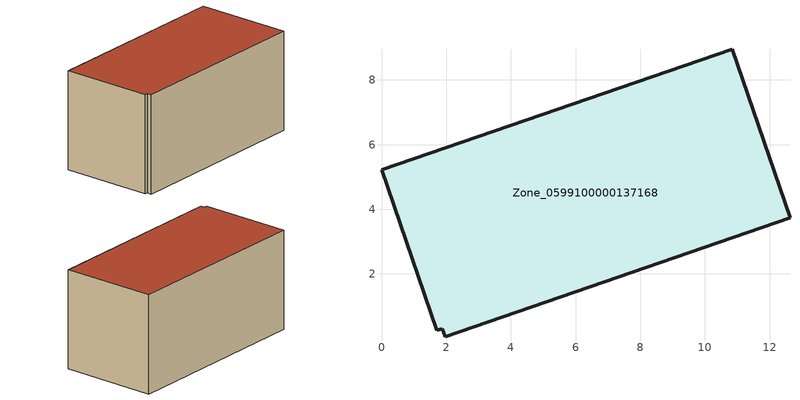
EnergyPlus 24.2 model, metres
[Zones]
Zone_0599100000137168
 floor ground (C_G): 1.88,0.31 1.71,0.25 0,5.22 10.84,8.95 12.63,3.74 1.97,0.06 z0
 wall outside (C_F): 12.63,3.74 10.84,8.95 0,5.22 1.71,0.25 1.88,0.31 1.97,0.06 12.63,3.74 z0:5.7
 roof outside (C_R): 1.97,0.06 12.63,3.74 10.84,8.95 0,5.22 1.71,0.25 1.88,0.31 z5.7
[BUILDING]
Pand.0599100000137168: North Axis=0; Terrain=City; Loads Convergence Tolerance Value=0.04; Temperature Convergence Tolerance Value=0.4; Solar Distribution=FullExterior; Maximum Number of Warmup Days=25; Minimum Number of Warmup Days=1
[Site:Location]
Rotterdam.The.Hague.AP_ZH_NLD Design_Conditions: Latitude=51.96; Longitude=4.45; Time Zone=1; Elevation=-4.5
[SITE:GROUNDTEMPERATURE:BUILDINGSURFACE]
18, 18, 18, 18, 18, 18, 18, 18, 18, 18, 18, 18
[MATERIAL] Thermal Absorptance=0.9; Solar Absorptance=0.7; Visible Absorptance=0.7
Name | Roughness | Thickness | Conductivity | Density | Specific Heat
G.TC.1975-1991 | MediumSmooth | 0.15 | 0.288461 | 540 | 1210
F.TC.1975-1991 | Rough | 0.3 | 0.230769 | 1920 | 840
R.TC.1975-1991 | MediumRough | 0.2 | 0.153846 | 1500 | 1000
[CONSTRUCTION]
C_G: G.TC.1975-1991
C_F: F.TC.1975-1991
C_R: R.TC.1975-1991
[ZONE]
Zone_0599100000137168: Type=1; Multiplier=1; Ceiling Height=Autocalculate; Volume=Autocalculate; Floor Area=autocalculate; Part of Total Floor Area=Yes
[ZONEINFILTRATION:DESIGNFLOWRATE]
Infil_Zone_0599100000137168: Zone or ZoneList or Space or SpaceList=Zone_0599100000137168; Schedule=AlwaysOn; Design Flow Rate Calculation Method=Flow/Area; Flow Rate per Floor Area=0.003; Constant Term Coefficient=1; Temperature Term Coefficient=0; Velocity Term Coefficient=0; Velocity Squared Term Coefficient=0
[HVACTEMPLATE:ZONE:IDEALLOADSAIRSYSTEM]
Zone_0599100000137168: Maximum Heating Supply Air Temperature=50; Minimum Cooling Supply Air Temperature=13; Maximum Heating Supply Air Humidity Ratio=0.0156; Minimum Cooling Supply Air Humidity Ratio=0.0077; Heating Limit=NoLimit; Cooling Limit=NoLimit; Dehumidification Control Type=ConstantSensibleHeatRatio; Cooling Sensible Heat Ratio=0.7; Dehumidification Setpoint=60; Humidification Control Type=None; Humidification Setpoint=30; Outdoor Air Method=None; Outdoor Air Flow Rate per Person=0.00944; Outdoor Air Flow Rate per Zone Floor Area=0; Outdoor Air Flow Rate per Zone=0; Demand Controlled Ventilation Type=None; Outdoor Air Economizer Type=NoEconomizer; Heat Recovery Type=None; Sensible Heat Recovery Effectiveness=0.7; Latent Heat Recovery Effectiveness=0.65
[ZONECONTROL:THERMOSTAT]
ThermostatControl_Zone_0599100000137168: Zone or ZoneList=Zone_0599100000137168; Control Type Schedule=DualSetpointControlType; Control 1=Thermostat_Zone_0599100000137168; Temperature Difference Between Cutout And Setpoint=0
[THERMOSTATSETPOINT:DUALSETPOINT]
Thermostat_Zone_0599100000137168: Heating Setpoint Temperature Schedule=HeatingSetpoint_Zone_0599100000137168; Cooling Setpoint Temperature Schedule=CoolingSetpoint_Zone_0599100000137168
[SCHEDULE:COMPACT]
HeatingSetpoint_Zone_0599100000137168: Through: 12/31, For: AllDays, Until: 24:00, 21
CoolingSetpoint_Zone_0599100000137168: Through: 12/31, For: AllDays, Until: 24:00, 24
DualSetpointControlType: Through: 12/31, For: AllDays, Until: 24:00, 4
AlwaysOn: Through: 12/31, For: AllDays, Until: 24:00, 1
